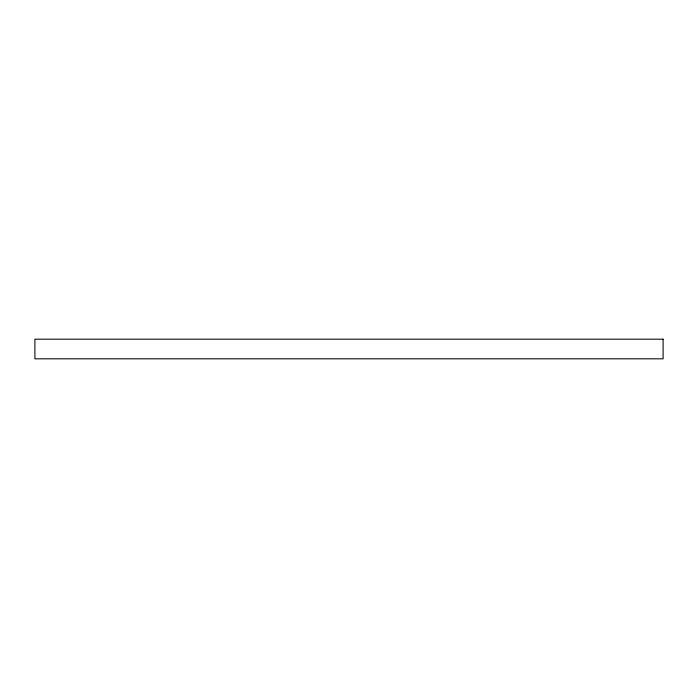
<?xml version="1.0" encoding="UTF-8"?>
<svg xmlns="http://www.w3.org/2000/svg" width="698" height="698" viewBox="0 0 698 698"><rect width="100%" height="100%" fill="white"/><g stroke="black" fill="none" stroke-linecap="round" stroke-linejoin="round"><path stroke-width="1.05" d="M663.1 339.184L34.9 339.184L34.9 358.816L663.1 358.816L663.1 339.184"/></g></svg>
